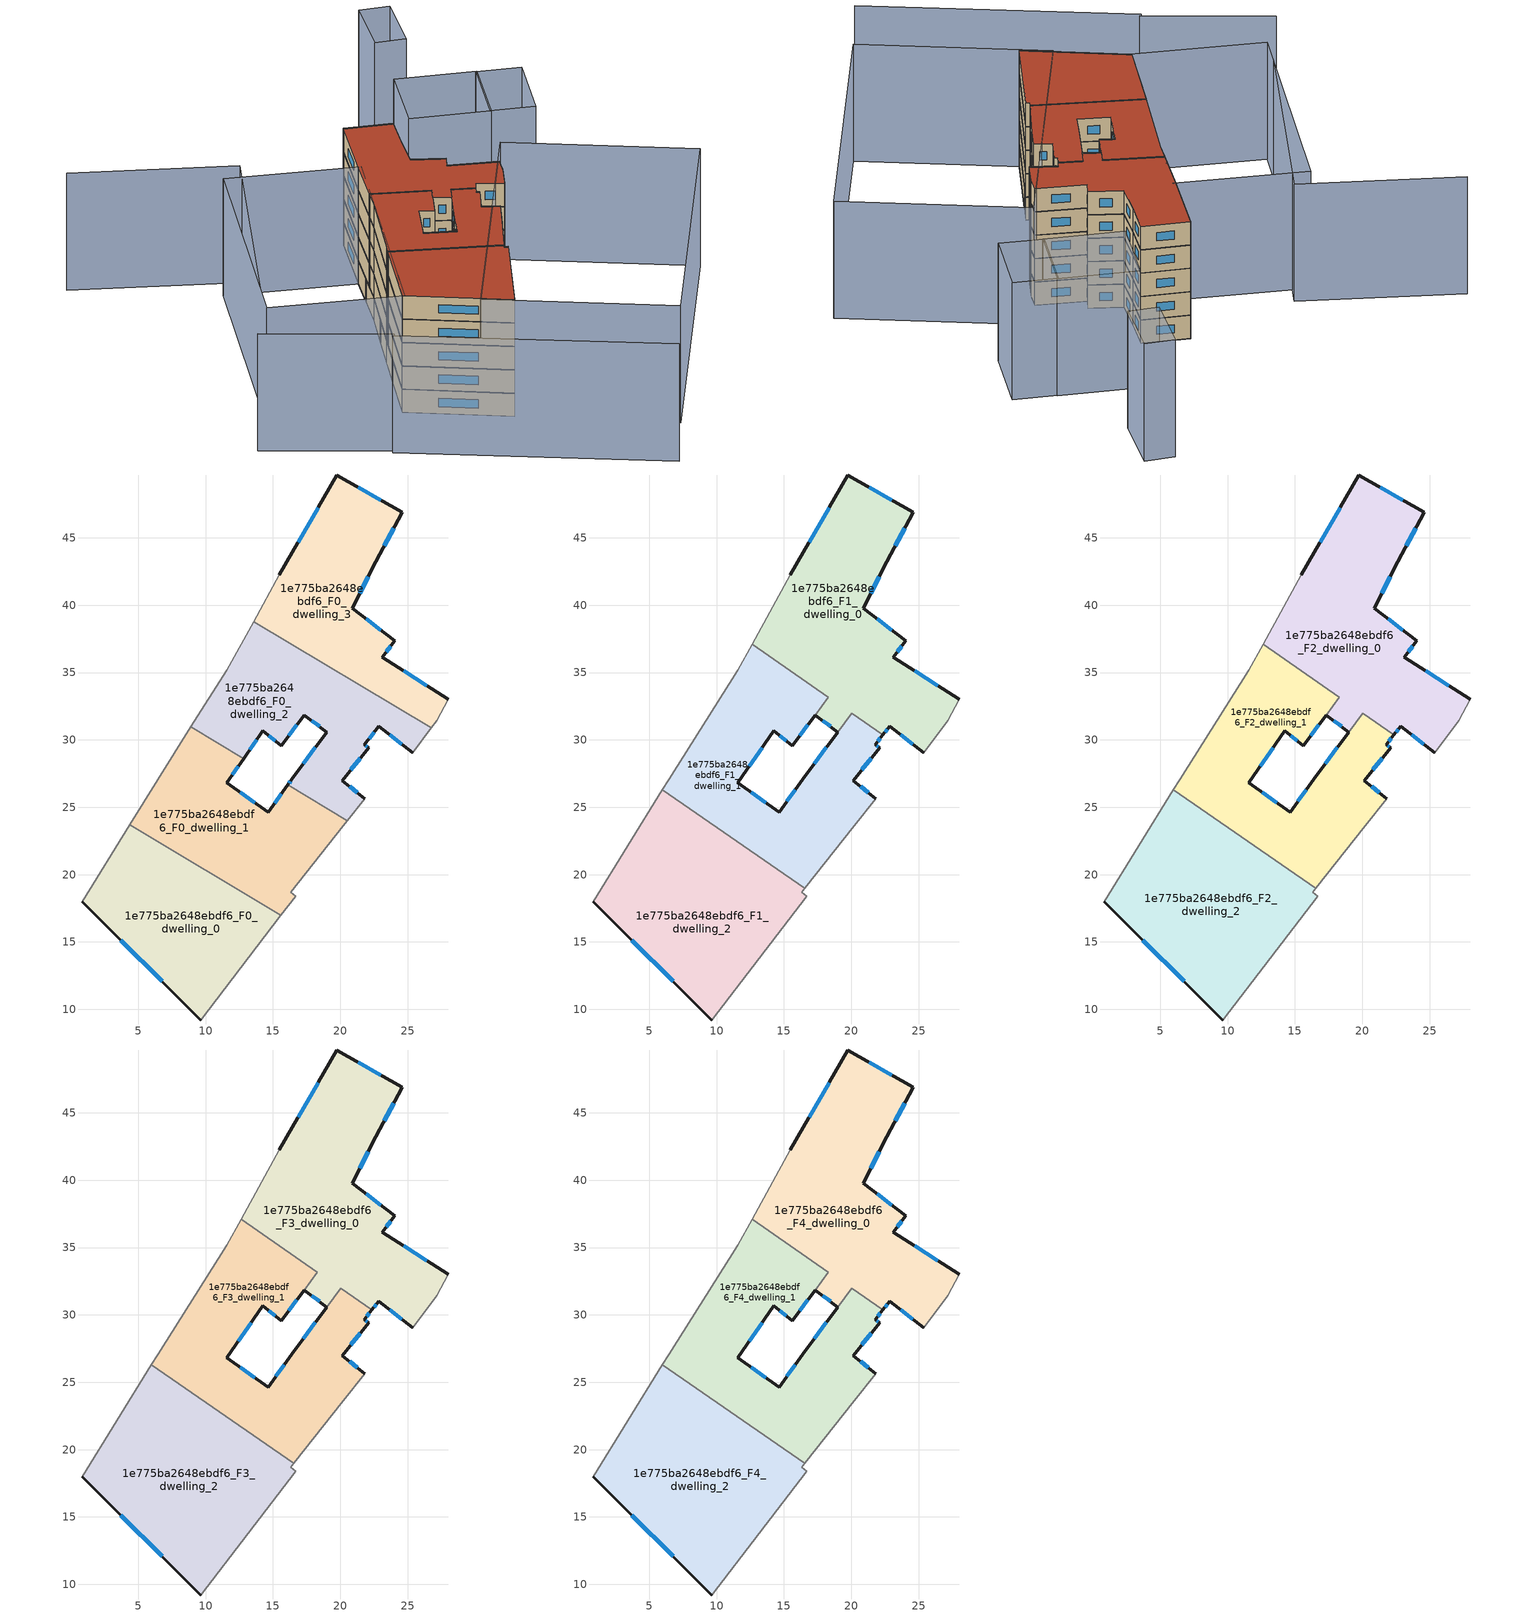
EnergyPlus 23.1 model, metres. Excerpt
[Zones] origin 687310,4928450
1e775ba2648ebdf6_F0_dwelling_0
 floor ground (EU_floor_Construction): 9.64,9.21 15.6,16.97 4.36,23.68 0.84,18 z0
 wall outside (EU_wall_Construction): 9.64,9.21 0.84,18 z0:3
 wall adiabatic (EU_wall_Construction): 0.84,18 4.36,23.68 / 15.6,16.97 9.64,9.21 z0:3
 wall to 1e775ba2648ebdf6_F0_dwelling_1 (EU_wall_Construction): 4.36,23.68 15.6,16.97 z0:3
 window (EU_Window_Construction): 6.78,12.07 3.7,15.14 z0.98:2.02
1e775ba2648ebdf6_F0_dwelling_1
 floor ground (EU_floor_Construction): 16.7,18.41 16.33,18.71 20.24,23.64 20.54,24.02 16.1,26.66 14.65,24.65 11.56,26.81 12.83,28.62 8.91,30.96 6.44,27.05 4.36,23.68 15.6,16.97 z0
 wall outside (EU_wall_Construction): 12.83,28.62 11.56,26.81 14.65,24.65 16.1,26.66 z0:3
 wall to 1e775ba2648ebdf6_F0_dwelling_2 (EU_wall_Construction): 16.1,26.66 20.54,24.02 / 8.91,30.96 12.83,28.62 z0:3
 wall adiabatic (EU_wall_Construction): 20.54,24.02 20.24,23.64 16.33,18.71 16.7,18.41 15.6,16.97 / 4.36,23.68 6.44,27.05 8.91,30.96 z0:3
 window (EU_Window_Construction): 12.41,28.03 11.97,27.4 / 12.56,26.1 13.64,25.35 / 15.12,25.3 15.63,26.01 z0.98:2.02
1e775ba2648ebdf6_F0_dwelling_2
 floor ground (EU_floor_Construction): 25.37,29.04 26.77,30.9 13.57,38.78 11.56,35.16 8.91,30.96 12.83,28.62 14.26,30.67 15.64,29.58 17.33,31.85 19.01,30.59 16.4,27.08 16.1,26.66 20.54,24.02 21.81,25.65 20.16,26.99 22.11,29.42 21.8,29.66 22.85,31.01 z0
 wall outside (EU_wall_Construction): 25.37,29.04 22.85,31.01 21.8,29.66 22.11,29.42 20.16,26.99 21.81,25.65 / 16.1,26.66 16.4,27.08 19.01,30.59 17.33,31.85 15.64,29.58 14.26,30.67 12.83,28.62 z0:3
 wall adiabatic (EU_wall_Construction): 26.77,30.9 25.37,29.04 / 21.81,25.65 20.54,24.02 / 8.91,30.96 11.56,35.16 13.57,38.78 z0:3
 wall to 1e775ba2648ebdf6_F0_dwelling_3 (EU_wall_Construction): 13.57,38.78 26.77,30.9 z0:3
 window (EU_Window_Construction): 24.55,29.68 23.67,30.37 / 22.51,30.57 22.14,30.1 / 21.9,29.58 22.01,29.49 / 21.47,28.63 20.79,27.78 / 20.69,26.55 21.27,26.08 / 16.2,26.8 16.3,26.94 / 17.25,28.22 18.16,29.44 / 18.46,31 17.87,31.44 / 16.78,31.11 16.19,30.31 / 15.19,29.93 14.71,30.31 / 13.79,30 13.29,29.28 z0.98:2.02
1e775ba2648ebdf6_F0_dwelling_3
 floor ground (EU_floor_Construction): 27.16,31.42 28.03,33.02 23.12,36.15 24.04,37.36 20.9,39.77 22.64,43.24 24.6,46.9 19.75,49.67 15.49,42.25 13.57,38.78 26.77,30.9 z0
 wall outside (EU_wall_Construction): 15.49,42.25 19.75,49.67 24.6,46.9 22.64,43.24 20.9,39.77 24.04,37.36 23.12,36.15 28.03,33.02 z0:3
 wall adiabatic (EU_wall_Construction): 28.03,33.02 27.16,31.42 26.77,30.9 / 13.57,38.78 15.49,42.25 z0:3
 window (EU_Window_Construction): 23.96,45.71 23.28,44.43 / 22.07,42.11 21.46,40.89 / 21.92,38.98 23.02,38.14 / 23.74,36.96 23.42,36.54 / 24.71,35.13 26.43,34.03 / 16.87,44.66 18.36,47.25 / 21.33,48.77 23.02,47.8 z0.98:2.02
1e775ba2648ebdf6_F1_dwelling_0
 floor to 1e775ba2648ebdf6_F0_dwelling_3 (EU_floor_Construction): 27.16,31.42 28.03,33.02 23.12,36.15 24.04,37.36 20.9,39.77 22.64,43.24 24.6,46.9 19.75,49.67 15.49,42.25 13.57,38.78 26.77,30.9 z3
 floor to 1e775ba2648ebdf6_F0_dwelling_2 (EU_floor_Construction): 25.37,29.04 26.77,30.9 13.57,38.78 12.64,37.1 18.31,33.17 17.33,31.85 19.01,30.59 20.04,31.97 22.35,30.37 22.85,31.01 z3
 wall outside (EU_wall_Construction): 15.49,42.25 19.75,49.67 24.6,46.9 22.64,43.24 20.9,39.77 24.04,37.36 23.12,36.15 28.03,33.02 / 25.37,29.04 22.85,31.01 22.35,30.37 / 19.01,30.59 17.33,31.85 z3:6
 wall to 1e775ba2648ebdf6_F1_dwelling_1 (EU_wall_Construction): 17.33,31.85 18.31,33.17 12.64,37.1 / 22.35,30.37 20.04,31.97 / 20.03,31.97 19.01,30.59 z3:6
 wall adiabatic (EU_wall_Construction): 12.64,37.1 15.49,42.25 / 28.03,33.02 27.16,31.42 25.37,29.04 z3:6
 window (EU_Window_Construction): 16.87,44.66 18.36,47.25 / 21.33,48.77 23.02,47.8 / 23.96,45.71 23.28,44.43 / 22.07,42.11 21.46,40.89 / 21.92,38.98 23.02,38.14 / 23.74,36.96 23.42,36.54 / 24.71,35.13 26.43,34.03 / 24.55,29.68 23.67,30.37 / 22.69,30.8 22.51,30.57 / 18.46,31 17.87,31.44 z3.98:5.02
1e775ba2648ebdf6_F1_dwelling_1
 floor to 1e775ba2648ebdf6_F0_dwelling_1 (EU_floor_Construction): 16.55,18.99 20.24,23.64 20.53,24.02 16.1,26.66 14.65,24.65 11.56,26.81 12.83,28.62 8.91,30.96 6.44,27.05 5.99,26.31 z3
 floor to 1e775ba2648ebdf6_F0_dwelling_2 (EU_floor_Construction): 15.64,29.58 18.31,33.17 12.64,37.1 11.56,35.16 8.91,30.96 12.83,28.62 14.26,30.67 z3; 21.81,25.65 20.16,26.99 22.11,29.42 21.8,29.66 22.35,30.37 20.04,31.97 16.4,27.08 16.1,26.66 20.53,24.02 z3
 wall outside (EU_wall_Construction): 22.35,30.37 21.8,29.66 22.11,29.42 20.16,26.99 21.81,25.65 / 17.33,31.85 15.64,29.58 14.26,30.67 11.56,26.81 14.65,24.65 16.4,27.08 19.01,30.58 z3:6
 wall adiabatic (EU_wall_Construction): 21.81,25.65 20.24,23.64 16.55,18.99 / 5.98,26.32 6.44,27.05 11.56,35.16 12.64,37.1 z3:6
 wall to 1e775ba2648ebdf6_F1_dwelling_2 (EU_wall_Construction): 16.55,18.99 5.98,26.32 z3:6
 window (EU_Window_Construction): 13.38,29.41 12.44,28.06 / 12.56,26.1 13.64,25.35 / 15.22,25.44 15.83,26.29 / 17.25,28.22 18.16,29.44 / 22.17,30.13 21.98,29.89 / 21.9,29.58 22.01,29.49 / 21.47,28.63 20.79,27.78 / 20.69,26.55 21.27,26.08 / 15.19,29.93 14.71,30.31 / 16.78,31.11 16.19,30.31 z3.98:5.02
1e775ba2648ebdf6_F1_dwelling_2
 floor to 1e775ba2648ebdf6_F0_dwelling_0 (EU_floor_Construction): 9.64,9.21 15.6,16.97 4.36,23.68 0.84,18 z3
 floor to 1e775ba2648ebdf6_F0_dwelling_1 (EU_floor_Construction): 15.6,16.97 16.7,18.41 16.33,18.71 16.55,18.99 5.99,26.31 4.36,23.68 z3
 wall outside (EU_wall_Construction): 9.64,9.21 0.84,18 z3:6
 wall adiabatic (EU_wall_Construction): 0.84,18 5.98,26.32 / 16.55,18.99 16.33,18.71 16.7,18.41 9.64,9.21 z3:6
 window (EU_Window_Construction): 6.78,12.07 3.7,15.14 z3.98:5.02
1e775ba2648ebdf6_F2_dwelling_0
 floor to 1e775ba2648ebdf6_F1_dwelling_0 (EU_floor_Construction): 27.16,31.42 28.03,33.02 23.12,36.15 24.04,37.36 20.9,39.77 22.64,43.24 24.6,46.9 19.75,49.67 15.49,42.25 12.64,37.1 18.31,33.17 17.33,31.85 19.01,30.59 20.04,31.97 22.35,30.37 22.85,31.01 25.37,29.04 z6
 wall outside (EU_wall_Construction): 15.49,42.25 19.75,49.67 24.6,46.9 22.64,43.24 20.9,39.77 24.04,37.36 23.12,36.15 28.03,33.02 / 25.37,29.04 22.85,31.01 22.35,30.37 / 19.01,30.59 17.33,31.85 z6:9
 wall to 1e775ba2648ebdf6_F2_dwelling_1 (EU_wall_Construction): 17.33,31.85 18.31,33.17 12.64,37.1 / 22.35,30.37 20.04,31.97 / 20.03,31.97 19.01,30.59 z6:9
 wall adiabatic (EU_wall_Construction): 12.64,37.1 15.49,42.25 / 28.03,33.02 27.16,31.42 25.37,29.04 z6:9
 window (EU_Window_Construction): 16.87,44.66 18.36,47.25 / 21.33,48.77 23.02,47.8 / 23.96,45.71 23.28,44.43 / 22.07,42.11 21.46,40.89 / 21.92,38.98 23.02,38.14 / 23.74,36.96 23.42,36.54 / 24.71,35.13 26.43,34.03 / 24.55,29.68 23.67,30.37 / 22.69,30.8 22.51,30.57 / 18.46,31 17.87,31.44 z6.98:8.02
1e775ba2648ebdf6_F2_dwelling_1
 floor to 1e775ba2648ebdf6_F1_dwelling_1 (EU_floor_Construction): 20.24,23.64 21.81,25.65 20.16,26.99 22.11,29.42 21.8,29.66 22.35,30.37 20.04,31.97 19.01,30.59 16.4,27.08 14.65,24.65 11.56,26.81 14.26,30.67 15.64,29.58 18.31,33.17 12.64,37.1 11.56,35.16 6.44,27.05 5.98,26.32 16.55,18.99 z6
 wall outside (EU_wall_Construction): 22.35,30.37 21.8,29.66 22.11,29.42 20.16,26.99 21.81,25.65 / 17.33,31.85 15.64,29.58 14.26,30.67 11.56,26.81 14.65,24.65 16.4,27.08 19.01,30.58 z6:9
 wall adiabatic (EU_wall_Construction): 21.81,25.65 20.24,23.64 16.55,18.99 / 5.98,26.32 6.44,27.05 11.56,35.16 12.64,37.1 z6:9
 wall to 1e775ba2648ebdf6_F2_dwelling_2 (EU_wall_Construction): 16.55,18.99 5.98,26.32 z6:9
 window (EU_Window_Construction): 13.38,29.41 12.44,28.06 / 12.56,26.1 13.64,25.35 / 15.22,25.44 15.83,26.29 / 17.25,28.22 18.16,29.44 / 22.17,30.13 21.98,29.89 / 21.9,29.58 22.01,29.49 / 21.47,28.63 20.79,27.78 / 20.69,26.55 21.27,26.08 / 15.19,29.93 14.71,30.31 / 16.78,31.11 16.19,30.31 z6.98:8.02
1e775ba2648ebdf6_F2_dwelling_2
 floor to 1e775ba2648ebdf6_F1_dwelling_2 (EU_floor_Construction): 9.64,9.21 16.7,18.41 16.33,18.71 16.55,18.99 5.98,26.32 0.84,18 z6
 wall outside (EU_wall_Construction): 9.64,9.21 0.84,18 z6:9
 wall adiabatic (EU_wall_Construction): 0.84,18 5.98,26.32 / 16.55,18.99 16.33,18.71 16.7,18.41 9.64,9.21 z6:9
 window (EU_Window_Construction): 6.78,12.07 3.7,15.14 z6.98:8.02
1e775ba2648ebdf6_F3_dwelling_0
 floor to 1e775ba2648ebdf6_F2_dwelling_0 (EU_floor_Construction): 27.16,31.42 28.03,33.02 23.12,36.15 24.04,37.36 20.9,39.77 22.64,43.24 24.6,46.9 19.75,49.67 15.49,42.25 12.64,37.1 18.31,33.17 17.33,31.85 19.01,30.59 20.04,31.97 22.35,30.37 22.85,31.01 25.37,29.04 z9
 wall outside (EU_wall_Construction): 15.49,42.25 19.75,49.67 24.6,46.9 22.64,43.24 20.9,39.77 24.04,37.36 23.12,36.15 28.03,33.02 / 25.37,29.04 22.85,31.01 22.35,30.37 / 19.01,30.59 17.33,31.85 z9:12
 wall to 1e775ba2648ebdf6_F3_dwelling_1 (EU_wall_Construction): 17.33,31.85 18.31,33.17 12.64,37.1 / 22.35,30.37 20.04,31.97 / 20.03,31.97 19.01,30.59 z9:12
 wall adiabatic (EU_wall_Construction): 12.64,37.1 15.49,42.25 / 28.03,33.02 27.16,31.42 25.37,29.04 z9:12
 window (EU_Window_Construction): 16.87,44.66 18.36,47.25 / 21.33,48.77 23.02,47.8 / 23.96,45.71 23.28,44.43 / 22.07,42.11 21.46,40.89 / 21.92,38.98 23.02,38.14 / 23.74,36.96 23.42,36.54 / 24.71,35.13 26.43,34.03 / 24.55,29.68 23.67,30.37 / 22.69,30.8 22.51,30.57 / 18.46,31 17.87,31.44 z9.98:11.02
1e775ba2648ebdf6_F3_dwelling_1
 floor to 1e775ba2648ebdf6_F2_dwelling_1 (EU_floor_Construction): 20.24,23.64 21.81,25.65 20.16,26.99 22.11,29.42 21.8,29.66 22.35,30.37 20.04,31.97 19.01,30.59 16.4,27.08 14.65,24.65 11.56,26.81 14.26,30.67 15.64,29.58 18.31,33.17 12.64,37.1 11.56,35.16 6.44,27.05 5.98,26.32 16.55,18.99 z9
 wall outside (EU_wall_Construction): 22.35,30.37 21.8,29.66 22.11,29.42 20.16,26.99 21.81,25.65 / 17.33,31.85 15.64,29.58 14.26,30.67 11.56,26.81 14.65,24.65 16.4,27.08 19.01,30.58 z9:12
 wall adiabatic (EU_wall_Construction): 21.81,25.65 20.24,23.64 16.55,18.99 / 5.98,26.32 6.44,27.05 11.56,35.16 12.64,37.1 z9:12
 wall to 1e775ba2648ebdf6_F3_dwelling_2 (EU_wall_Construction): 16.55,18.99 5.98,26.32 z9:12
 window (EU_Window_Construction): 13.38,29.41 12.44,28.06 / 12.56,26.1 13.64,25.35 / 15.22,25.44 15.83,26.29 / 17.25,28.22 18.16,29.44 / 22.17,30.13 21.98,29.89 / 21.9,29.58 22.01,29.49 / 21.47,28.63 20.79,27.78 / 20.69,26.55 21.27,26.08 / 15.19,29.93 14.71,30.31 / 16.78,31.11 16.19,30.31 z9.98:11.02
1e775ba2648ebdf6_F3_dwelling_2
 floor to 1e775ba2648ebdf6_F2_dwelling_2 (EU_floor_Construction): 9.64,9.21 16.7,18.41 16.33,18.71 16.55,18.99 5.98,26.32 0.84,18 z9
 wall outside (EU_wall_Construction): 9.64,9.21 0.84,18 z9:12
 wall adiabatic (EU_wall_Construction): 0.84,18 5.98,26.32 / 16.55,18.99 16.33,18.71 16.7,18.41 9.64,9.21 z9:12
 window (EU_Window_Construction): 6.78,12.07 3.7,15.14 z9.98:11.02
1e775ba2648ebdf6_F4_dwelling_0
 floor to 1e775ba2648ebdf6_F3_dwelling_0 (EU_floor_Construction): 27.16,31.42 28.03,33.02 23.12,36.15 24.04,37.36 20.9,39.77 22.64,43.24 24.6,46.9 19.75,49.67 15.49,42.25 12.64,37.1 18.31,33.17 17.33,31.85 19.01,30.59 20.04,31.97 22.35,30.37 22.85,31.01 25.37,29.04 z12
 wall outside (EU_wall_Construction): 15.49,42.25 19.75,49.67 24.6,46.9 22.64,43.24 20.9,39.77 24.04,37.36 23.12,36.15 28.03,33.02 / 25.37,29.04 22.85,31.01 22.35,30.37 / 19.01,30.59 17.33,31.85 z12:15
 wall to 1e775ba2648ebdf6_F4_dwelling_1 (EU_wall_Construction): 17.33,31.85 18.31,33.17 12.64,37.1 / 22.35,30.37 20.04,31.97 / 20.03,31.97 19.01,30.59 z12:15
 wall adiabatic (EU_wall_Construction): 12.64,37.1 15.49,42.25 / 28.03,33.02 27.16,31.42 25.37,29.04 z12:15
 window (EU_Window_Construction): 16.87,44.66 18.36,47.25 / 21.33,48.77 23.02,47.8 / 23.96,45.71 23.28,44.43 / 22.07,42.11 21.46,40.89 / 21.92,38.98 23.02,38.14 / 23.74,36.96 23.42,36.54 / 24.71,35.13 26.43,34.03 / 24.55,29.68 23.67,30.37 / 22.69,30.8 22.51,30.57 / 18.46,31 17.87,31.44 z12.98:14.02
 roof outside (EU_roof_Construction): 24.6,46.9 22.64,43.24 20.9,39.77 24.04,37.36 23.12,36.15 28.03,33.02 27.16,31.42 25.37,29.04 22.85,31.01 22.35,30.37 20.04,31.97 19.01,30.59 17.33,31.85 18.31,33.17 12.64,37.1 15.49,42.25 19.75,49.67 z15
1e775ba2648ebdf6_F4_dwelling_1
 floor to 1e775ba2648ebdf6_F3_dwelling_1 (EU_floor_Construction): 20.24,23.64 21.81,25.65 20.16,26.99 22.11,29.42 21.8,29.66 22.35,30.37 20.04,31.97 19.01,30.59 16.4,27.08 14.65,24.65 11.56,26.81 14.26,30.67 15.64,29.58 18.31,33.17 12.64,37.1 11.56,35.16 6.44,27.05 5.98,26.32 16.55,18.99 z12
 wall outside (EU_wall_Construction): 22.35,30.37 21.8,29.66 22.11,29.42 20.16,26.99 21.81,25.65 / 17.33,31.85 15.64,29.58 14.26,30.67 11.56,26.81 14.65,24.65 16.4,27.08 19.01,30.58 z12:15
 wall adiabatic (EU_wall_Construction): 21.81,25.65 20.24,23.64 16.55,18.99 / 5.98,26.32 6.44,27.05 11.56,35.16 12.64,37.1 z12:15
 wall to 1e775ba2648ebdf6_F4_dwelling_2 (EU_wall_Construction): 16.55,18.99 5.98,26.32 z12:15
 window (EU_Window_Construction): 13.38,29.41 12.44,28.06 / 12.56,26.1 13.64,25.35 / 15.22,25.44 15.83,26.29 / 17.25,28.22 18.16,29.44 / 22.17,30.13 21.98,29.89 / 21.9,29.58 22.01,29.49 / 21.47,28.63 20.79,27.78 / 20.69,26.55 21.27,26.08 / 15.19,29.93 14.71,30.31 / 16.78,31.11 16.19,30.31 z12.98:14.02
 roof outside (EU_roof_Construction): 20.04,31.97 22.35,30.37 21.8,29.66 22.11,29.42 20.16,26.99 21.81,25.65 20.24,23.64 16.55,18.99 5.98,26.32 6.44,27.05 11.56,35.16 12.64,37.1 18.31,33.17 15.64,29.58 14.26,30.67 11.56,26.81 14.65,24.65 16.4,27.08 19.01,30.59 z15
1e775ba2648ebdf6_F4_dwelling_2
 floor to 1e775ba2648ebdf6_F3_dwelling_2 (EU_floor_Construction): 9.64,9.21 16.7,18.41 16.33,18.71 16.55,18.99 5.98,26.32 0.84,18 z12
 wall outside (EU_wall_Construction): 9.64,9.21 0.84,18 z12:15
 wall adiabatic (EU_wall_Construction): 0.84,18 5.98,26.32 / 16.55,18.99 16.33,18.71 16.7,18.41 9.64,9.21 z12:15
 window (EU_Window_Construction): 6.78,12.07 3.7,15.14 z12.98:14.02
 roof outside (EU_roof_Construction): 16.55,18.99 16.33,18.71 16.7,18.41 9.64,9.21 0.84,18 5.98,26.32 z15
shading: -5.61,12.11 17.09,-9.9 / -16.58,22.19 -5.29,12.27 / -9.69,62.31 5.8,51.04 / 5.8,51.04 -10.21,29.04 / 38.81,49.39 43.26,46.75 / 43.26,46.75 38.86,39.34 / 38.86,39.34 34.42,41.98 / 34.42,41.98 38.81,49.39 / 34.58,41.89 26.56,46.57 / 26.56,46.57 30.94,54.06 / 30.94,54.06 38.95,49.39 / 38.95,49.39 34.58,41.89 / 30.83,36.03 46.56,20.53 / 46.56,20.53 22.63,-3.76 / 22.63,-3.76 6.9,11.74 / 6.9,11.74 30.83,36.03 / -12.14,25.86 2.55,50.09 / 2.55,50.09 15.76,42.08 / 15.76,42.08 1.07,17.85 / 1.07,17.85 -12.14,25.86 / 34.52,61.39 37.81,67.93 / 37.81,67.93 40.98,66.34 / 40.98,66.34 37.69,59.8 / 37.69,59.8 34.52,61.39 z0:15
[Building]
EU S2 Campaign: North Axis=0; Terrain=City; Solar Distribution=FullExterior
[Site:Location]
Bologna: Latitude=44.5; Longitude=11.25; Time Zone=1; Elevation=37
[SizingPeriod:WeatherFileDays]
AnnualSizingPeriod: Begin Month=1; Begin Day of Month=1; End Month=12; End Day of Month=31; Day of Week for Start Day=Monday; Use Weather File Daylight Saving Period=No; Use Weather File Rain and Snow Indicators=No
[MATERIAL]
EU_InternalMass_Material: Roughness=MediumRough; Thickness=0.1; Conductivity=1; Density=1800; Specific Heat=900; Thermal Absorptance=0.9; Solar Absorptance=0.7; Visible Absorptance=0.7
[MATERIAL:NOMASS] Roughness=MediumRough; Thermal Absorptance=0.9; Solar Absorptance=0.7; Visible Absorptance=0.7
Name | Thermal Resistance
EU_wall_NoMass | 0.905828
EU_roof_NoMass | 0.37593
EU_floor_NoMass | 0.67114
[WINDOWMATERIAL:SIMPLEGLAZINGSYSTEM]
EU_Window_SimpleGlazing: UFactor=4.52486; Solar Heat Gain Coefficient=0.85; Visible Transmittance=0.85
[CONSTRUCTION]
EU_wall_Construction: EU_wall_NoMass
EU_roof_Construction: EU_roof_NoMass
EU_floor_Construction: EU_floor_NoMass
EU_InternalMass_Construction: EU_InternalMass_Material
EU_Window_Construction: EU_Window_SimpleGlazing
[ZONE] Type=1; Multiplier=1; Ceiling Height=autocalculate; Floor Area=autocalculate; Part of Total Floor Area=Yes
Name | Volume
1e775ba2648ebdf6_F0_dwelling_0 | 312.432
1e775ba2648ebdf6_F1_dwelling_0; 1e775ba2648ebdf6_F2_dwelling_0; 1e775ba2648ebdf6_F3_dwelling_0; 1e775ba2648ebdf6_F4_dwelling_0 | 427.186
1e775ba2648ebdf6_F0_dwelling_1 | 312.456
1e775ba2648ebdf6_F1_dwelling_1 | 405.979
1e775ba2648ebdf6_F2_dwelling_1; 1e775ba2648ebdf6_F3_dwelling_1; 1e775ba2648ebdf6_F4_dwelling_1 | 406
1e775ba2648ebdf6_F0_dwelling_2 | 312.442
1e775ba2648ebdf6_F1_dwelling_2; 1e775ba2648ebdf6_F2_dwelling_2; 1e775ba2648ebdf6_F3_dwelling_2; 1e775ba2648ebdf6_F4_dwelling_2 | 416.583
1e775ba2648ebdf6_F0_dwelling_3 | 312.452
[INTERNALMASS] Construction=EU_InternalMass_Construction
Name | Zone or ZoneList | Surface Area
1e775ba2648ebdf6_F0_dwelling_0_EU_InternalMass | 1e775ba2648ebdf6_F0_dwelling_0 | 104.144
1e775ba2648ebdf6_F0_dwelling_1_EU_InternalMass | 1e775ba2648ebdf6_F0_dwelling_1 | 104.152
1e775ba2648ebdf6_F0_dwelling_2_EU_InternalMass | 1e775ba2648ebdf6_F0_dwelling_2 | 104.144
1e775ba2648ebdf6_F0_dwelling_3_EU_InternalMass | 1e775ba2648ebdf6_F0_dwelling_3 | 104.151
1e775ba2648ebdf6_F1_dwelling_0_EU_InternalMass | 1e775ba2648ebdf6_F1_dwelling_0 | 142.396
1e775ba2648ebdf6_F1_dwelling_1_EU_InternalMass | 1e775ba2648ebdf6_F1_dwelling_1 | 135.334
1e775ba2648ebdf6_F1_dwelling_2_EU_InternalMass | 1e775ba2648ebdf6_F1_dwelling_2 | 138.861
1e775ba2648ebdf6_F2_dwelling_0_EU_InternalMass | 1e775ba2648ebdf6_F2_dwelling_0 | 142.396
1e775ba2648ebdf6_F2_dwelling_1_EU_InternalMass | 1e775ba2648ebdf6_F2_dwelling_1 | 135.334
1e775ba2648ebdf6_F2_dwelling_2_EU_InternalMass | 1e775ba2648ebdf6_F2_dwelling_2 | 138.861
1e775ba2648ebdf6_F3_dwelling_0_EU_InternalMass | 1e775ba2648ebdf6_F3_dwelling_0 | 142.396
1e775ba2648ebdf6_F3_dwelling_1_EU_InternalMass | 1e775ba2648ebdf6_F3_dwelling_1 | 135.334
1e775ba2648ebdf6_F3_dwelling_2_EU_InternalMass | 1e775ba2648ebdf6_F3_dwelling_2 | 138.861
1e775ba2648ebdf6_F4_dwelling_0_EU_InternalMass | 1e775ba2648ebdf6_F4_dwelling_0 | 142.396
1e775ba2648ebdf6_F4_dwelling_1_EU_InternalMass | 1e775ba2648ebdf6_F4_dwelling_1 | 135.334
1e775ba2648ebdf6_F4_dwelling_2_EU_InternalMass | 1e775ba2648ebdf6_F4_dwelling_2 | 138.861
[OTHEREQUIPMENT] Fuel Type=Electricity; Design Level Calculation Method=Watts/Area; Power per Zone Floor Area=1; Fraction Latent=0; Fraction Radiant=0; Fraction Lost=0; Carbon Dioxide Generation Rate=0; EndUse Subcategory=EU_Step8_InternalGains
Name | Zone or ZoneList or Space or SpaceList | Schedule
EU_Step8_InternalGain_1e775ba2648ebdf6_F0_dwelling_0_f000 | 1e775ba2648ebdf6_F0_dwelling_0 | EU_Step8_GainSchedule_1e775ba2648ebdf6_F0_dwelling_0_f000
EU_Step8_InternalGain_1e775ba2648ebdf6_F0_dwelling_1_f000 | 1e775ba2648ebdf6_F0_dwelling_1 | EU_Step8_GainSchedule_1e775ba2648ebdf6_F0_dwelling_1_f000
EU_Step8_InternalGain_1e775ba2648ebdf6_F0_dwelling_2_f000 | 1e775ba2648ebdf6_F0_dwelling_2 | EU_Step8_GainSchedule_1e775ba2648ebdf6_F0_dwelling_2_f000
EU_Step8_InternalGain_1e775ba2648ebdf6_F0_dwelling_3_f000 | 1e775ba2648ebdf6_F0_dwelling_3 | EU_Step8_GainSchedule_1e775ba2648ebdf6_F0_dwelling_3_f000
EU_Step8_InternalGain_1e775ba2648ebdf6_F1_dwelling_0_f000 | 1e775ba2648ebdf6_F1_dwelling_0 | EU_Step8_GainSchedule_1e775ba2648ebdf6_F1_dwelling_0_f000
EU_Step8_InternalGain_1e775ba2648ebdf6_F1_dwelling_1_f000 | 1e775ba2648ebdf6_F1_dwelling_1 | EU_Step8_GainSchedule_1e775ba2648ebdf6_F1_dwelling_1_f000
EU_Step8_InternalGain_1e775ba2648ebdf6_F1_dwelling_2_f000 | 1e775ba2648ebdf6_F1_dwelling_2 | EU_Step8_GainSchedule_1e775ba2648ebdf6_F1_dwelling_2_f000
EU_Step8_InternalGain_1e775ba2648ebdf6_F2_dwelling_0_f000 | 1e775ba2648ebdf6_F2_dwelling_0 | EU_Step8_GainSchedule_1e775ba2648ebdf6_F2_dwelling_0_f000
EU_Step8_InternalGain_1e775ba2648ebdf6_F2_dwelling_1_f000 | 1e775ba2648ebdf6_F2_dwelling_1 | EU_Step8_GainSchedule_1e775ba2648ebdf6_F2_dwelling_1_f000
EU_Step8_InternalGain_1e775ba2648ebdf6_F2_dwelling_2_f000 | 1e775ba2648ebdf6_F2_dwelling_2 | EU_Step8_GainSchedule_1e775ba2648ebdf6_F2_dwelling_2_f000
EU_Step8_InternalGain_1e775ba2648ebdf6_F3_dwelling_0_f000 | 1e775ba2648ebdf6_F3_dwelling_0 | EU_Step8_GainSchedule_1e775ba2648ebdf6_F3_dwelling_0_f000
EU_Step8_InternalGain_1e775ba2648ebdf6_F3_dwelling_1_f000 | 1e775ba2648ebdf6_F3_dwelling_1 | EU_Step8_GainSchedule_1e775ba2648ebdf6_F3_dwelling_1_f000
EU_Step8_InternalGain_1e775ba2648ebdf6_F3_dwelling_2_f000 | 1e775ba2648ebdf6_F3_dwelling_2 | EU_Step8_GainSchedule_1e775ba2648ebdf6_F3_dwelling_2_f000
EU_Step8_InternalGain_1e775ba2648ebdf6_F4_dwelling_0_f000 | 1e775ba2648ebdf6_F4_dwelling_0 | EU_Step8_GainSchedule_1e775ba2648ebdf6_F4_dwelling_0_f000
EU_Step8_InternalGain_1e775ba2648ebdf6_F4_dwelling_1_f000 | 1e775ba2648ebdf6_F4_dwelling_1 | EU_Step8_GainSchedule_1e775ba2648ebdf6_F4_dwelling_1_f000
EU_Step8_InternalGain_1e775ba2648ebdf6_F4_dwelling_2_f000 | 1e775ba2648ebdf6_F4_dwelling_2 | EU_Step8_GainSchedule_1e775ba2648ebdf6_F4_dwelling_2_f000
[ZONEVENTILATION:DESIGNFLOWRATE] Schedule=EU_AlwaysOn; Design Flow Rate Calculation Method=AirChanges/Hour; Air Changes per Hour=0.73129; Ventilation Type=Natural; Fan Pressure Rise=0; Fan Total Efficiency=1; Constant Term Coefficient=1; Temperature Term Coefficient=0; Velocity Term Coefficient=0; Velocity Squared Term Coefficient=0; Minimum Indoor Temperature=-100; Maximum Indoor Temperature=100; Delta Temperature=-100; Minimum Outdoor Temperature=-100; Maximum Outdoor Temperature=100; Maximum Wind Speed=40
Name | Zone or ZoneList or Space or SpaceList
EU_ConstantAir_1e775ba2648ebdf6_F0_dwelling_0 | 1e775ba2648ebdf6_F0_dwelling_0
EU_ConstantAir_1e775ba2648ebdf6_F0_dwelling_1 | 1e775ba2648ebdf6_F0_dwelling_1
EU_ConstantAir_1e775ba2648ebdf6_F0_dwelling_2 | 1e775ba2648ebdf6_F0_dwelling_2
EU_ConstantAir_1e775ba2648ebdf6_F0_dwelling_3 | 1e775ba2648ebdf6_F0_dwelling_3
EU_ConstantAir_1e775ba2648ebdf6_F1_dwelling_0 | 1e775ba2648ebdf6_F1_dwelling_0
EU_ConstantAir_1e775ba2648ebdf6_F1_dwelling_1 | 1e775ba2648ebdf6_F1_dwelling_1
EU_ConstantAir_1e775ba2648ebdf6_F1_dwelling_2 | 1e775ba2648ebdf6_F1_dwelling_2
EU_ConstantAir_1e775ba2648ebdf6_F2_dwelling_0 | 1e775ba2648ebdf6_F2_dwelling_0
EU_ConstantAir_1e775ba2648ebdf6_F2_dwelling_1 | 1e775ba2648ebdf6_F2_dwelling_1
EU_ConstantAir_1e775ba2648ebdf6_F2_dwelling_2 | 1e775ba2648ebdf6_F2_dwelling_2
EU_ConstantAir_1e775ba2648ebdf6_F3_dwelling_0 | 1e775ba2648ebdf6_F3_dwelling_0
EU_ConstantAir_1e775ba2648ebdf6_F3_dwelling_1 | 1e775ba2648ebdf6_F3_dwelling_1
EU_ConstantAir_1e775ba2648ebdf6_F3_dwelling_2 | 1e775ba2648ebdf6_F3_dwelling_2
EU_ConstantAir_1e775ba2648ebdf6_F4_dwelling_0 | 1e775ba2648ebdf6_F4_dwelling_0
EU_ConstantAir_1e775ba2648ebdf6_F4_dwelling_1 | 1e775ba2648ebdf6_F4_dwelling_1
EU_ConstantAir_1e775ba2648ebdf6_F4_dwelling_2 | 1e775ba2648ebdf6_F4_dwelling_2
[HVACTEMPLATE:THERMOSTAT] Constant Heating Setpoint=20; Constant Cooling Setpoint=50
EU_HeatOnly_1e775ba2648ebdf6_F0_dwelling_0; EU_HeatOnly_1e775ba2648ebdf6_F0_dwelling_1; EU_HeatOnly_1e775ba2648ebdf6_F0_dwelling_2; EU_HeatOnly_1e775ba2648ebdf6_F0_dwelling_3; EU_HeatOnly_1e775ba2648ebdf6_F1_dwelling_0; EU_HeatOnly_1e775ba2648ebdf6_F1_dwelling_1; EU_HeatOnly_1e775ba2648ebdf6_F1_dwelling_2; EU_HeatOnly_1e775ba2648ebdf6_F2_dwelling_0; EU_HeatOnly_1e775ba2648ebdf6_F2_dwelling_1; EU_HeatOnly_1e775ba2648ebdf6_F2_dwelling_2; EU_HeatOnly_1e775ba2648ebdf6_F3_dwelling_0; EU_HeatOnly_1e775ba2648ebdf6_F3_dwelling_1; EU_HeatOnly_1e775ba2648ebdf6_F3_dwelling_2; EU_HeatOnly_1e775ba2648ebdf6_F4_dwelling_0; EU_HeatOnly_1e775ba2648ebdf6_F4_dwelling_1; EU_HeatOnly_1e775ba2648ebdf6_F4_dwelling_2
[HVACTEMPLATE:ZONE:IDEALLOADSAIRSYSTEM] System Availability Schedule=EU_AlwaysOn; Maximum Heating Supply Air Temperature=50; Minimum Cooling Supply Air Temperature=13; Maximum Heating Supply Air Humidity Ratio=0.0156; Minimum Cooling Supply Air Humidity Ratio=0.0077; Heating Limit=NoLimit; Cooling Limit=NoLimit; Heating Availability Schedule=EU_AlwaysOn; Cooling Availability Schedule=EU_CoolingOff; Dehumidification Control Type=ConstantSensibleHeatRatio; Cooling Sensible Heat Ratio=0.7; Dehumidification Setpoint=60; Humidification Control Type=None; Humidification Setpoint=30; Outdoor Air Method=None; Outdoor Air Flow Rate per Person=0.00944; Outdoor Air Flow Rate per Zone Floor Area=0; Outdoor Air Flow Rate per Zone=0; Demand Controlled Ventilation Type=None; Outdoor Air Economizer Type=NoEconomizer; Heat Recovery Type=None; Sensible Heat Recovery Effectiveness=0.7; Latent Heat Recovery Effectiveness=0.65
Name | Template Thermostat
1e775ba2648ebdf6_F0_dwelling_0 | EU_HeatOnly_1e775ba2648ebdf6_F0_dwelling_0
1e775ba2648ebdf6_F0_dwelling_1 | EU_HeatOnly_1e775ba2648ebdf6_F0_dwelling_1
1e775ba2648ebdf6_F0_dwelling_2 | EU_HeatOnly_1e775ba2648ebdf6_F0_dwelling_2
1e775ba2648ebdf6_F0_dwelling_3 | EU_HeatOnly_1e775ba2648ebdf6_F0_dwelling_3
1e775ba2648ebdf6_F1_dwelling_0 | EU_HeatOnly_1e775ba2648ebdf6_F1_dwelling_0
1e775ba2648ebdf6_F1_dwelling_1 | EU_HeatOnly_1e775ba2648ebdf6_F1_dwelling_1
1e775ba2648ebdf6_F1_dwelling_2 | EU_HeatOnly_1e775ba2648ebdf6_F1_dwelling_2
1e775ba2648ebdf6_F2_dwelling_0 | EU_HeatOnly_1e775ba2648ebdf6_F2_dwelling_0
1e775ba2648ebdf6_F2_dwelling_1 | EU_HeatOnly_1e775ba2648ebdf6_F2_dwelling_1
1e775ba2648ebdf6_F2_dwelling_2 | EU_HeatOnly_1e775ba2648ebdf6_F2_dwelling_2
1e775ba2648ebdf6_F3_dwelling_0 | EU_HeatOnly_1e775ba2648ebdf6_F3_dwelling_0
1e775ba2648ebdf6_F3_dwelling_1 | EU_HeatOnly_1e775ba2648ebdf6_F3_dwelling_1
1e775ba2648ebdf6_F3_dwelling_2 | EU_HeatOnly_1e775ba2648ebdf6_F3_dwelling_2
1e775ba2648ebdf6_F4_dwelling_0 | EU_HeatOnly_1e775ba2648ebdf6_F4_dwelling_0
1e775ba2648ebdf6_F4_dwelling_1 | EU_HeatOnly_1e775ba2648ebdf6_F4_dwelling_1
1e775ba2648ebdf6_F4_dwelling_2 | EU_HeatOnly_1e775ba2648ebdf6_F4_dwelling_2
[SIZING:ZONE] Zone Cooling Design Supply Air Temperature Input Method=SupplyAirTemperature; Zone Cooling Design Supply Air Temperature=13; Zone Heating Design Supply Air Temperature Input Method=SupplyAirTemperature; Zone Heating Design Supply Air Temperature=50; Zone Cooling Design Supply Air Humidity Ratio=0.008; Zone Heating Design Supply Air Humidity Ratio=0.008; Cooling Design Air Flow Method=DesignDay; Cooling Design Air Flow Rate=0; Cooling Minimum Air Flow per Zone Floor Area=0.000762; Cooling Minimum Air Flow=0; Cooling Minimum Air Flow Fraction=0.2; Heating Design Air Flow Method=DesignDay; Heating Design Air Flow Rate=0; Heating Maximum Air Flow per Zone Floor Area=0.002032; Heating Maximum Air Flow=0.141576; Heating Maximum Air Flow Fraction=0.3; Account for Dedicated Outdoor Air System=No; Dedicated Outdoor Air System Control Strategy=NeutralSupplyAir; Dedicated Outdoor Air Low Setpoint Temperature for Design=autosize; Dedicated Outdoor Air High Setpoint Temperature for Design=autosize; Zone Load Sizing Method=Sensible Load Only No Latent Load; Zone Latent Cooling Design Supply Air Humidity Ratio Input Method=HumidityRatioDifference; Zone Cooling Design Supply Air Humidity Ratio Difference=0.005; Zone Latent Heating Design Supply Air Humidity Ratio Input Method=HumidityRatioDifference; Zone Humidification Design Supply Air Humidity Ratio Difference=0.005
1e775ba2648ebdf6_F0_dwelling_0; 1e775ba2648ebdf6_F0_dwelling_1; 1e775ba2648ebdf6_F0_dwelling_2; 1e775ba2648ebdf6_F0_dwelling_3; 1e775ba2648ebdf6_F1_dwelling_0; 1e775ba2648ebdf6_F1_dwelling_1; 1e775ba2648ebdf6_F1_dwelling_2; 1e775ba2648ebdf6_F2_dwelling_0; 1e775ba2648ebdf6_F2_dwelling_1; 1e775ba2648ebdf6_F2_dwelling_2; 1e775ba2648ebdf6_F3_dwelling_0; 1e775ba2648ebdf6_F3_dwelling_1; 1e775ba2648ebdf6_F3_dwelling_2; 1e775ba2648ebdf6_F4_dwelling_0; 1e775ba2648ebdf6_F4_dwelling_1; 1e775ba2648ebdf6_F4_dwelling_2
[SCHEDULE:CONSTANT]
Name | Hourly Value
EU_AlwaysOn | 1
EU_CoolingOff | 0
[SCHEDULE:FILE] Column Number=1; Rows to Skip at Top=0; Number of Hours of Data=8760; Column Separator=Comma; Interpolate to Timestep=No; Minutes per Item=60; Adjust Schedule for Daylight Savings=Yes
Name | File
EU_Step8_GainSchedule_1e775ba2648ebdf6_F0_dwelling_0_f000 | ../../schedules/1e775ba2648ebdf6/1e775ba2648ebdf6_F0_dwelling_0_f000_gain.csv
EU_Step8_GainSchedule_1e775ba2648ebdf6_F0_dwelling_1_f000 | ../../schedules/1e775ba2648ebdf6/1e775ba2648ebdf6_F0_dwelling_1_f000_gain.csv
EU_Step8_GainSchedule_1e775ba2648ebdf6_F0_dwelling_2_f000 | ../../schedules/1e775ba2648ebdf6/1e775ba2648ebdf6_F0_dwelling_2_f000_gain.csv
EU_Step8_GainSchedule_1e775ba2648ebdf6_F0_dwelling_3_f000 | ../../schedules/1e775ba2648ebdf6/1e775ba2648ebdf6_F0_dwelling_3_f000_gain.csv
EU_Step8_GainSchedule_1e775ba2648ebdf6_F1_dwelling_0_f000 | ../../schedules/1e775ba2648ebdf6/1e775ba2648ebdf6_F1_dwelling_0_f000_gain.csv
EU_Step8_GainSchedule_1e775ba2648ebdf6_F1_dwelling_1_f000 | ../../schedules/1e775ba2648ebdf6/1e775ba2648ebdf6_F1_dwelling_1_f000_gain.csv
EU_Step8_GainSchedule_1e775ba2648ebdf6_F1_dwelling_2_f000 | ../../schedules/1e775ba2648ebdf6/1e775ba2648ebdf6_F1_dwelling_2_f000_gain.csv
EU_Step8_GainSchedule_1e775ba2648ebdf6_F2_dwelling_0_f000 | ../../schedules/1e775ba2648ebdf6/1e775ba2648ebdf6_F2_dwelling_0_f000_gain.csv
EU_Step8_GainSchedule_1e775ba2648ebdf6_F2_dwelling_1_f000 | ../../schedules/1e775ba2648ebdf6/1e775ba2648ebdf6_F2_dwelling_1_f000_gain.csv
EU_Step8_GainSchedule_1e775ba2648ebdf6_F2_dwelling_2_f000 | ../../schedules/1e775ba2648ebdf6/1e775ba2648ebdf6_F2_dwelling_2_f000_gain.csv
EU_Step8_GainSchedule_1e775ba2648ebdf6_F3_dwelling_0_f000 | ../../schedules/1e775ba2648ebdf6/1e775ba2648ebdf6_F3_dwelling_0_f000_gain.csv
EU_Step8_GainSchedule_1e775ba2648ebdf6_F3_dwelling_1_f000 | ../../schedules/1e775ba2648ebdf6/1e775ba2648ebdf6_F3_dwelling_1_f000_gain.csv
EU_Step8_GainSchedule_1e775ba2648ebdf6_F3_dwelling_2_f000 | ../../schedules/1e775ba2648ebdf6/1e775ba2648ebdf6_F3_dwelling_2_f000_gain.csv
EU_Step8_GainSchedule_1e775ba2648ebdf6_F4_dwelling_0_f000 | ../../schedules/1e775ba2648ebdf6/1e775ba2648ebdf6_F4_dwelling_0_f000_gain.csv
EU_Step8_GainSchedule_1e775ba2648ebdf6_F4_dwelling_1_f000 | ../../schedules/1e775ba2648ebdf6/1e775ba2648ebdf6_F4_dwelling_1_f000_gain.csv
EU_Step8_GainSchedule_1e775ba2648ebdf6_F4_dwelling_2_f000 | ../../schedules/1e775ba2648ebdf6/1e775ba2648ebdf6_F4_dwelling_2_f000_gain.csv
